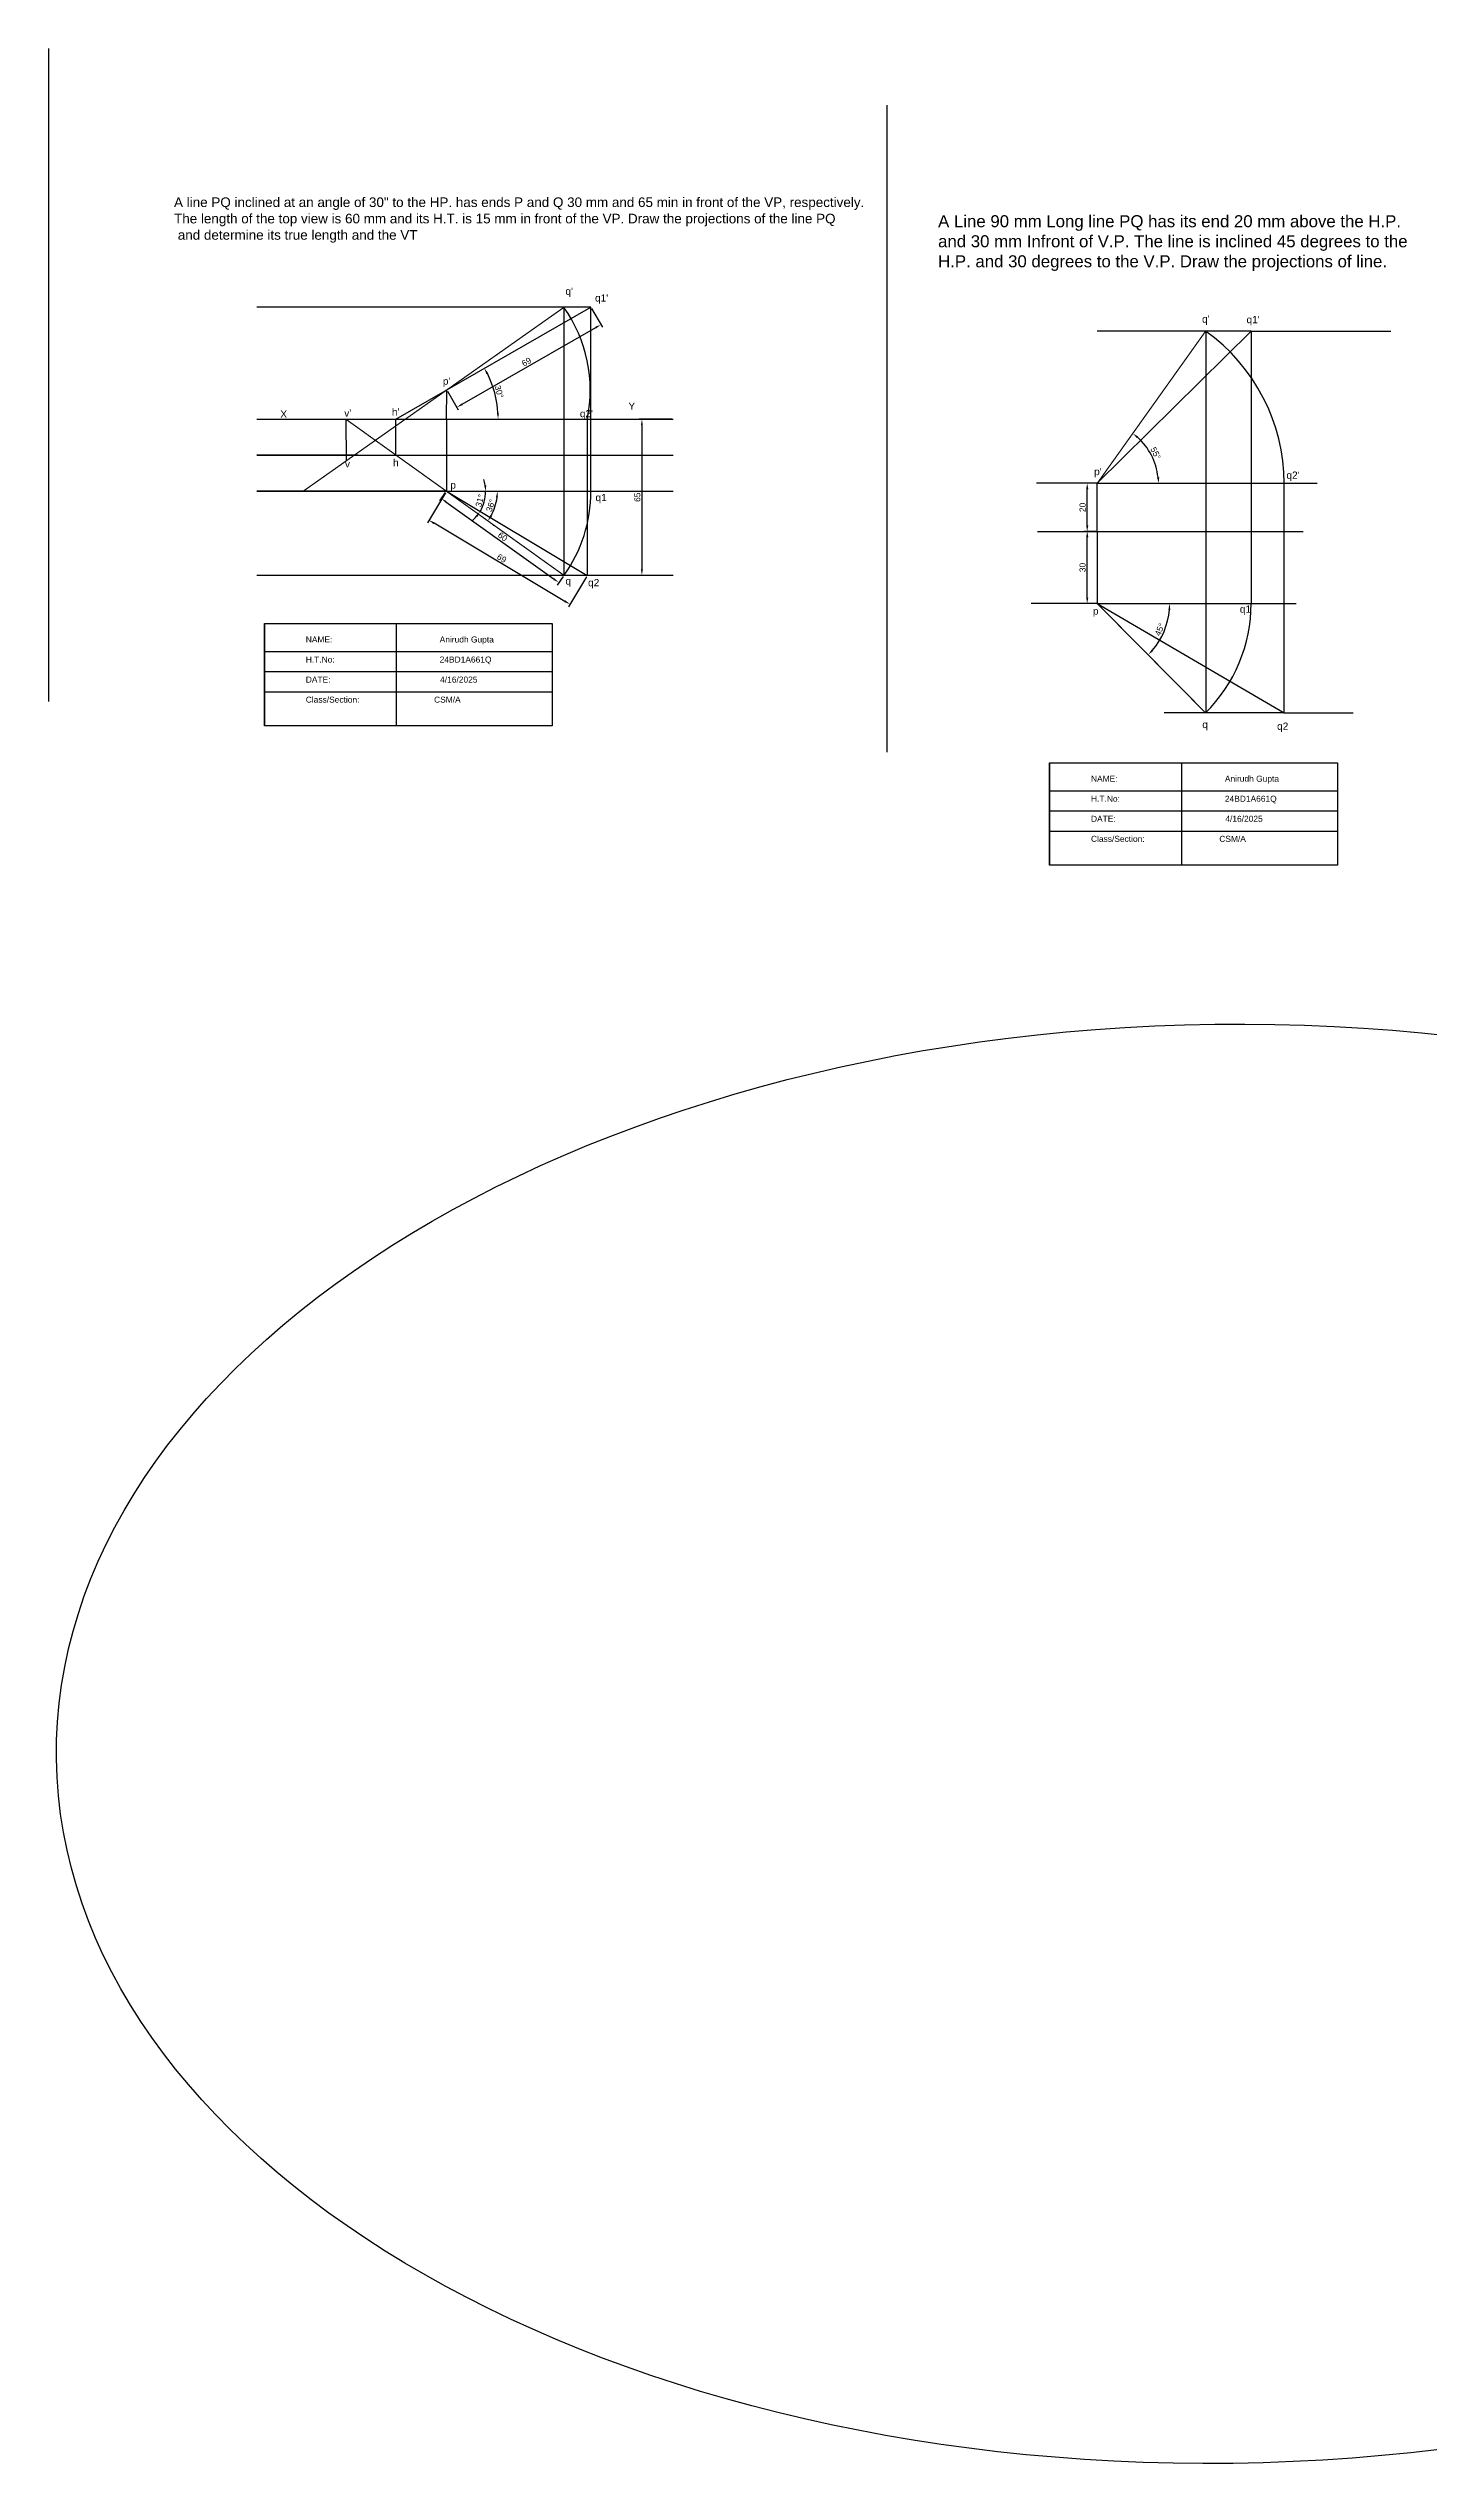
# Model space of a CAD drawing. Header units: millimetres. Extents: x 79 to 8014, y -55 to 1185.
# Drawn here: x 6070 to 6644, y -55 to 953 of the extents above; entities that cross this region are included whole.
import ezdxf

# ---------------------------------------------------------------- set-up
doc = ezdxf.new("R2010")
doc.units = ezdxf.units.MM
doc.header["$MEASUREMENT"] = 0
doc.header["$PDMODE"] = 1
doc.styles.get("Standard").update_dxf_attribs({"font": 'arial.ttf'})
doc.dimstyles.new('ISO-25', dxfattribs={"dimtxt": 2.5, "dimasz": 2.5, "dimexe": 1.25, "dimexo": 0.625, "dimtad": 1, "dimdec": 0, "dimdsep": 46, "dimtxsty": 'Standard', "dimcen": 2.5, "dimadec": 0, "dimazin": 0, "dimtfac": 1, "dimtdec": 0, "dimtmove": 0, "dimatfit": 3, "dimfxl": 1, "dimarcsym": 1})

# ---------------------------------------------------------------- blocks, each defined once
blk = doc.blocks.new('*D125')
at = {"color": 0, "lineweight": -2, "transparency": 16777216}
for p, q in [((6235.4, 768.3), (6233, 764.8)), ((6235.7, 764.4), (6280.7, 732.3)), ((6284.4, 733.3), (6282, 729.8))]:
    blk.add_line(p, q, dxfattribs=at)
at = {"color": 0, "transparency": 16777216}
for points in [[(6236, 764.7), (6235.5, 764), (6233.7, 765.8)], [(6280.9, 732.6), (6280.4, 731.9), (6282.7, 730.8)]]:
    blk.add_solid(points, dxfattribs=at)
at = {"layer": 'Defpoints', "color": 0, "transparency": 16777216}
for p in [(6235.8, 768.8), (6282.7, 730.8), (6284.8, 733.8)]:
    blk.add_point(p, dxfattribs=at)
at = {"color": 0, "transparency": 16777216, "insert": (6259.3, 749.9), "char_height": 2.5, "attachment_point": 5, "rotation": 324.4773}
blk.add_mtext('60', dxfattribs=at)
blk = doc.blocks.new('*D126')
at = {"color": 0, "lineweight": -2, "transparency": 16777216}
for p, q in [((6235.5, 768.2), (6228, 755.7)), ((6285.2, 723), (6230.8, 755.5)), ((6294.1, 733.2), (6286.7, 720.7))]:
    blk.add_line(p, q, dxfattribs=at)
at = {"color": 0, "transparency": 16777216}
for points in [[(6231, 755.8), (6230.5, 755.1), (6228.6, 756.8)], [(6285.4, 723.4), (6284.9, 722.7), (6287.3, 721.8)]]:
    blk.add_solid(points, dxfattribs=at)
at = {"layer": 'Defpoints', "color": 0, "transparency": 16777216}
for p in [(6235.8, 768.8), (6228.6, 756.8), (6294.5, 733.8)]:
    blk.add_point(p, dxfattribs=at)
at = {"color": 0, "transparency": 16777216, "insert": (6258.9, 740.9), "char_height": 2.5, "attachment_point": 5, "rotation": 329.1907}
blk.add_mtext('69', dxfattribs=at)
blk = doc.blocks.new('*D127')
at = {"color": 0, "lineweight": -2, "transparency": 16777216}
for p, q in [((6242.4, 805), (6298, 836.9)), ((6296.3, 844.8), (6300.8, 837)), ((6236.4, 810.4), (6240.8, 802.6))]:
    blk.add_line(p, q, dxfattribs=at)
at = {"color": 0, "transparency": 16777216}
for points in [[(6297.8, 837.2), (6298.2, 836.5), (6300.1, 838.1)], [(6242.2, 805.3), (6242.6, 804.6), (6240.2, 803.7)]]:
    blk.add_solid(points, dxfattribs=at)
at = {"layer": 'Defpoints', "color": 0, "transparency": 16777216}
for p in [(6296, 845.3), (6300.1, 838.1), (6236.1, 810.9)]:
    blk.add_point(p, dxfattribs=at)
at = {"color": 0, "transparency": 16777216, "insert": (6269.2, 822.6), "char_height": 2.5, "attachment_point": 5, "rotation": 29.8454}
blk.add_mtext('69', dxfattribs=at)
blk = doc.blocks.new('*D128')
at = {"color": 0, "lineweight": -2, "transparency": 16777216}
blk.add_arc((6214.9, 798.8), 42.5, 3.3737, 26.4718, dxfattribs=at)
at = {"color": 0, "transparency": 16777216}
for points in [[(6252.5, 817.5), (6253.3, 817.9), (6251.7, 819.9)], [(6257.7, 801.3), (6256.9, 801.3), (6257.4, 798.8)]]:
    blk.add_solid(points, dxfattribs=at)
at = {"layer": 'Defpoints', "color": 0, "transparency": 16777216}
for p in [(6296, 845.3), (6157.1, 798.8), (6214.9, 798.8), (6256.7, 806.1), (6330.2, 798.8)]:
    blk.add_point(p, dxfattribs=at)
at = {"color": 0, "transparency": 16777216, "insert": (6257.8, 810.2), "char_height": 2.5, "attachment_point": 5, "rotation": 284.9227}
blk.add_mtext('30°', dxfattribs=at)
blk = doc.blocks.new('*D129')
at = {"color": 0, "lineweight": -2, "transparency": 16777216}
for start, end in [(329.1325, 360), (8.7811, 17.5621), (311.5704, 320.3515)]:
    blk.add_arc((6235.9, 768.8), 16.3, start, end, dxfattribs=at)
at = {"color": 0, "transparency": 16777216}
for points in [[(6252.5, 771.3), (6251.6, 771.2), (6252.2, 768.8)], [(6248.1, 758.6), (6248.8, 758.1), (6249.9, 760.4)]]:
    blk.add_solid(points, dxfattribs=at)
at = {"layer": 'Defpoints', "color": 0, "transparency": 16777216}
for p in [(6157.1, 768.8), (6235.9, 768.8), (6330.2, 768.8), (6251.2, 763), (6294.5, 733.8)]:
    blk.add_point(p, dxfattribs=at)
at = {"color": 0, "transparency": 16777216, "insert": (6249.8, 764.9), "char_height": 2.5, "attachment_point": 5, "rotation": 74.5663}
blk.add_mtext('31°', dxfattribs=at)
blk = doc.blocks.new('*D130')
at = {"color": 0, "lineweight": -2, "transparency": 16777216}
blk.add_arc((6235.9, 768.8), 21.2, 331.1738, 353.2286, dxfattribs=at)
at = {"color": 0, "transparency": 16777216}
for points in [[(6256.5, 766.3), (6257.3, 766.2), (6257.1, 768.8)], [(6254.8, 758.3), (6254.1, 758.8), (6253.1, 756.4)]]:
    blk.add_solid(points, dxfattribs=at)
at = {"layer": 'Defpoints', "color": 0, "transparency": 16777216}
for p in [(6194, 798.8), (6157.1, 768.8), (6330.2, 768.8), (6255.3, 760.3), (6284.8, 733.8)]:
    blk.add_point(p, dxfattribs=at)
at = {"color": 0, "transparency": 16777216, "insert": (6254.3, 762.9), "char_height": 2.5, "attachment_point": 5, "rotation": 72.2012}
blk.add_mtext('36°', dxfattribs=at)
blk = doc.blocks.new('*D131')
at = {"color": 0, "lineweight": -2, "transparency": 16777216}
for p, q in [((6329.6, 798.8), (6316, 798.8)), ((6317.2, 796.3), (6317.2, 736.3)), ((6329.6, 733.8), (6316, 733.8))]:
    blk.add_line(p, q, dxfattribs=at)
at = {"color": 0, "transparency": 16777216}
for points in [[(6316.8, 796.3), (6317.6, 796.3), (6317.2, 798.8)], [(6316.8, 736.3), (6317.6, 736.3), (6317.2, 733.8)]]:
    blk.add_solid(points, dxfattribs=at)
at = {"layer": 'Defpoints', "color": 0, "transparency": 16777216}
for p in [(6330.2, 798.8), (6317.2, 733.8), (6330.2, 733.8)]:
    blk.add_point(p, dxfattribs=at)
at = {"color": 0, "transparency": 16777216, "insert": (6315.3, 766.3), "char_height": 2.5, "attachment_point": 5, "rotation": 90}
blk.add_mtext('65', dxfattribs=at)
blk = doc.blocks.new('*D110')
at = {"color": 0, "lineweight": -2, "transparency": 16777216}
for p, q in [((6506, 772.1), (6501.2, 772.1)), ((6502.4, 754.6), (6502.4, 769.6)), ((6506, 752.1), (6501.2, 752.1))]:
    blk.add_line(p, q, dxfattribs=at)
at = {"color": 0, "transparency": 16777216}
for points in [[(6502, 769.6), (6502.9, 769.6), (6502.4, 772.1)], [(6502, 754.6), (6502.9, 754.6), (6502.4, 752.1)]]:
    blk.add_solid(points, dxfattribs=at)
at = {"layer": 'Defpoints', "color": 0, "transparency": 16777216}
for p in [(6502.4, 772.1), (6506.6, 772.1), (6506.6, 752.1)]:
    blk.add_point(p, dxfattribs=at)
at = {"color": 0, "transparency": 16777216, "insert": (6500.5, 762.1), "char_height": 2.5, "attachment_point": 5, "rotation": 90}
blk.add_mtext('20', dxfattribs=at)
blk = doc.blocks.new('*D111')
at = {"color": 0, "lineweight": -2, "transparency": 16777216}
for p, q in [((6506, 752.1), (6501.2, 752.1)), ((6502.4, 724.6), (6502.4, 749.6)), ((6506, 722.1), (6501.2, 722.1))]:
    blk.add_line(p, q, dxfattribs=at)
at = {"color": 0, "transparency": 16777216}
for points in [[(6502, 749.6), (6502.9, 749.6), (6502.4, 752.1)], [(6502, 724.6), (6502.9, 724.6), (6502.4, 722.1)]]:
    blk.add_solid(points, dxfattribs=at)
at = {"layer": 'Defpoints', "color": 0, "transparency": 16777216}
for p in [(6502.4, 752.1), (6506.6, 752.1), (6506.6, 722.1)]:
    blk.add_point(p, dxfattribs=at)
at = {"color": 0, "transparency": 16777216, "insert": (6500.5, 737.1), "char_height": 2.5, "attachment_point": 5, "rotation": 90}
blk.add_mtext('30', dxfattribs=at)
blk = doc.blocks.new('*D112')
at = {"color": 0, "lineweight": -2, "transparency": 16777216}
blk.add_arc((6506.6, 772.1), 25.4, 5.6365, 48.9185, dxfattribs=at)
at = {"color": 0, "transparency": 16777216}
for points in [[(6523.1, 790.9), (6523.6, 791.6), (6521.4, 792.8)], [(6532.4, 774.6), (6531.5, 774.6), (6532.1, 772.1)]]:
    blk.add_solid(points, dxfattribs=at)
at = {"layer": 'Defpoints', "color": 0, "transparency": 16777216}
for p in [(6551.7, 835.4), (6530.8, 780), (6506.6, 772.1), (6506.6, 772.1), (6598.1, 772.1)]:
    blk.add_point(p, dxfattribs=at)
at = {"color": 0, "transparency": 16777216, "insert": (6530.9, 784.6), "char_height": 2.5, "attachment_point": 5, "rotation": 297.2775}
blk.add_mtext('55°', dxfattribs=at)
blk = doc.blocks.new('*D113')
at = {"color": 0, "lineweight": -2, "transparency": 16777216}
blk.add_arc((6506.6, 722.1), 30.1, 319.4904, 355.2331, dxfattribs=at)
at = {"color": 0, "transparency": 16777216}
for points in [[(6536.2, 719.6), (6537, 719.6), (6536.7, 722.1)], [(6529.8, 702.3), (6529.2, 702.9), (6527.8, 700.8)]]:
    blk.add_solid(points, dxfattribs=at)
at = {"layer": 'Defpoints', "color": 0, "transparency": 16777216}
for p in [(6506.6, 722.1), (6506.6, 722.1), (6589.4, 722.1), (6532.6, 707), (6551.7, 676.6)]:
    blk.add_point(p, dxfattribs=at)
at = {"color": 0, "transparency": 16777216, "insert": (6532.6, 711.3), "char_height": 2.5, "attachment_point": 5, "rotation": 67.3617}
blk.add_mtext('45°', dxfattribs=at)

msp = doc.modelspace()

# ---------------------------------------------------------------- linework, layer by layer
for p, q in [((6070.4, 952.9), (6070.4, 681.4)), ((6419.1, 929.4), (6419.1, 660.3)), ((6296, 845.3), (6157.1, 845.3)), ((6214.9, 798.8), (6296, 845.3)), ((6284.8, 733.8), (6284.8, 845.3)), ((6296, 768.7), (6296, 845.3)), ((6570.6, 835.4), (6506.5, 835.4)), ((6506.6, 772.1), (6570.6, 835.4)), ((6551.7, 835.4), (6551.7, 676.6)), ((6570.6, 835.4), (6570.6, 722.1)), ((6570.6, 835.4), (6628.7, 835.4)), ((6235.9, 798.8), (6236.1, 811)), ((6157.1, 798.8), (6330.2, 798.8)), ((6194, 798.8), (6194.2, 781.4)), ((6214.9, 783.8), (6214.9, 798.8)), ((6235.9, 798.8), (6235.9, 768.8)), ((6294.5, 798.8), (6294.5, 733.8)), ((6199.1, 783.8), (6157.1, 783.8)), ((6157.1, 783.8), (6330.2, 783.8)), ((6235.9, 768.8), (6157.1, 768.8)), ((6157.1, 768.8), (6330.2, 768.8)), ((6235.9, 768.8), (6294.5, 733.8)), ((6506.6, 772.1), (6481.4, 772.1)), ((6506.6, 752.1), (6506.6, 772.1)), ((6506.6, 772.1), (6598.1, 772.1)), ((6584.3, 676.6), (6584.3, 772.1)), ((6481.8, 752.1), (6592.2, 752.1)), ((6506.6, 752.1), (6506.6, 722.1)), ((6330.2, 733.8), (6157.1, 733.8)), ((6506.6, 722.1), (6479.1, 722.1)), ((6506.6, 722.1), (6584.3, 676.6)), ((6506.6, 722.1), (6589.4, 722.1)), ((6160.2, 713.8), (6279.9, 713.8)), ((6160.2, 713.8), (6160.2, 671.3)), ((6215, 713.8), (6215, 671.3)), ((6160.2, 702.2), (6279.9, 702.2)), ((6160.2, 693.8), (6279.9, 693.8)), ((6160.2, 685.4), (6279.9, 685.4)), ((6584.3, 676.6), (6534.5, 676.6)), ((6584.3, 676.6), (6613, 676.6)), ((6486.8, 655.8), (6606.5, 655.8)), ((6486.8, 655.8), (6486.8, 613.3)), ((6541.6, 655.8), (6541.6, 613.3)), ((6486.8, 644.2), (6606.5, 644.2)), ((6486.8, 635.9), (6606.5, 635.9)), ((6486.8, 627.5), (6606.5, 627.5))]:
    msp.add_line(p, q)
at = {"const_width": 0.5}
for points in [[(6176.3, 768.8), (6284.8, 845.3)], [(6506.6, 772.1), (6551.7, 835.4)], [(6194, 798.8), (6284.8, 733.8)], [(6506.6, 722.1), (6551.7, 676.6)]]:
    msp.add_lwpolyline(points, dxfattribs=at)
for points in [[(6160.2, 713.8), (6279.9, 713.8), (6279.9, 671.3), (6160.2, 671.3)], [(6486.8, 655.8), (6606.5, 655.8), (6606.5, 613.3), (6486.8, 613.3)]]:
    msp.add_lwpolyline(points, close=True)
for centre, radius, start, end in [((6236.1, 810.9), 59.6, 348.246, 35.2131), ((6506.6, 772.1), 77.7, 0, 54.555), ((6236, 768.7), 60, 324.4024, 0.0713), ((6236.1, 811), 59.5, 288.8799, 289.0166), ((6506.6, 722.1), 64, 314.7234, 0)]:
    msp.add_arc(centre, radius, start, end)
msp.add_ellipse((6559.3, 247.9), major_axis=(-485.6, -6.2), ratio=0.616213)

# ---------------------------------------------------------------- texts
for s, height, p in [('A line PQ inclined at an angle of 30" to the HP. has ends P and Q 30 mm and 65 min in front of the VP, respectively. ', 4, (6122.6, 887)), ('The length of the top view is 60 mm and its H.T. is 15 mm in front of the VP. Draw the projections of the line PQ', 4, (6122.6, 880.2)), (' and determine its true length and the VT', 4, (6122.6, 873.4)), ("q'", 3, (6285.4, 850.5)), ("q1'", 3, (6297.7, 847.7)), ("q'", 3, (6550.2, 838.9)), ("q1'", 3, (6568.7, 838.7)), ("p'", 3, (6234.4, 813.1)), ('X', 3, (6166.8, 799.4)), ("v'", 3, (6193.4, 799.8)), ("h'", 3, (6213.2, 800.3)), ("q2'", 3, (6291.4, 799.6)), ('Y', 3, (6311.6, 802.7)), ('v', 3, (6193.7, 778.7)), ('h', 3, (6213.7, 779.2)), ("p'", 3, (6505.3, 775.5)), ("q2'", 3, (6585.3, 774)), ('p', 3, (6237.5, 769.9)), ('q1', 3, (6297.9, 764.7)), ('q', 3, (6285.4, 730)), ('q2', 3, (6294.8, 729.3)), ('p', 3, (6504.8, 717.5)), ('q1', 3, (6565.9, 718.3)), ('q', 3, (6550.3, 670.3)), ('q2', 3, (6581.4, 669.6))]:
    msp.add_text(s, height=height).set_placement(p)
at = {"attachment_point": 1}
for s, width, insert, char_height in [('{\\C256;\\c0;A Line 90 mm Long line PQ has its end 20 mm above the H.P. and 30 mm Infront of V.P. The line is inclined 45 degrees to the H.P. and 30 degrees to the V.P. Draw the projections of line.}', 200.754, (6440.4, 883.6), 5), ('NAME:                                              Anirudh Gupta\\P\\PH.T.No:                                             24BD1A661Q\\P\\PDATE:                                               4/16/2025\\P\\PClass/Section:                                CSM/A', 150.394, (6177.4, 708.4), 2.5), ('NAME:                                              Anirudh Gupta\\P\\PH.T.No:                                             24BD1A661Q\\P\\PDATE:                                               4/16/2025\\P\\PClass/Section:                                CSM/A', 150.394, (6504, 650.5), 2.5)]:
    msp.add_mtext_dynamic_manual_height_columns(s, width=width, gutter_width=12.5, heights=[0], dxfattribs=dict(at, insert=insert, char_height=char_height))

# ---------------------------------------------------------------- dimensions: what is measured, and where the dimension line sits
for base, line1, line2, picture, middle in [((6256.7, 806.1), ((6214.9, 798.8), (6296, 845.3)), ((6157.1, 798.8), (6330.2, 798.8)), '*D128', (6257.8, 810.2)), ((6530.8, 780), ((6506.6, 772.1), (6551.7, 835.4)), ((6506.6, 772.1), (6598.1, 772.1)), '*D112', (6530.9, 784.6)), ((6255.3, 760.3), ((6194, 798.8), (6284.8, 733.8)), ((6157.1, 768.8), (6330.2, 768.8)), '*D130', (6254.3, 762.9)), ((6251.2, 763), ((6235.9, 768.8), (6294.5, 733.8)), ((6157.1, 768.8), (6330.2, 768.8)), '*D129', (6249.8, 764.9)), ((6532.6, 707), ((6506.6, 722.1), (6551.7, 676.6)), ((6506.6, 722.1), (6589.4, 722.1)), '*D113', (6532.6, 711.3))]:
    dim = msp.add_angular_dim_2l(base=base, line1=line1, line2=line2, dimstyle='ISO-25')
    dim.commit()
    dim.dimension.update_dxf_attribs({"geometry": picture, "text_midpoint": middle})
for p1, p2, distance, picture, middle in [((6236.1, 810.9), (6296, 845.3), -8.3, '*D127', (6269.2, 822.6)), ((6235.8, 768.8), (6284.8, 733.8), -3.6, '*D125', (6259.3, 749.9))]:
    dim = msp.add_aligned_dim(p1=p1, p2=p2, distance=distance, dimstyle='ISO-25')
    dim.commit()
    dim.dimension.update_dxf_attribs({"geometry": picture, "text_midpoint": middle})
for base, p1, p2, picture, middle in [((6317.2, 733.8), (6330.2, 798.8), (6330.2, 733.8), '*D131', (6315.3, 766.3)), ((6502.4, 772.1), (6506.6, 752.1), (6506.6, 772.1), '*D110', (6500.5, 762.1)), ((6502.4, 752.1), (6506.6, 722.1), (6506.6, 752.1), '*D111', (6500.5, 737.1))]:
    dim = msp.add_linear_dim(base=base, p1=p1, p2=p2, angle=90, dimstyle='ISO-25')
    dim.commit()
    dim.dimension.update_dxf_attribs({"geometry": picture, "text_midpoint": middle})
dim = msp.add_aligned_dim(p1=(6294.5, 733.8), p2=(6235.8, 768.8), distance=14, text='69', dimstyle='ISO-25')
dim.commit()
dim.dimension.update_dxf_attribs({"geometry": '*D126', "text_midpoint": (6258.9, 740.9)})

doc.saveas('drawing.dxf')
